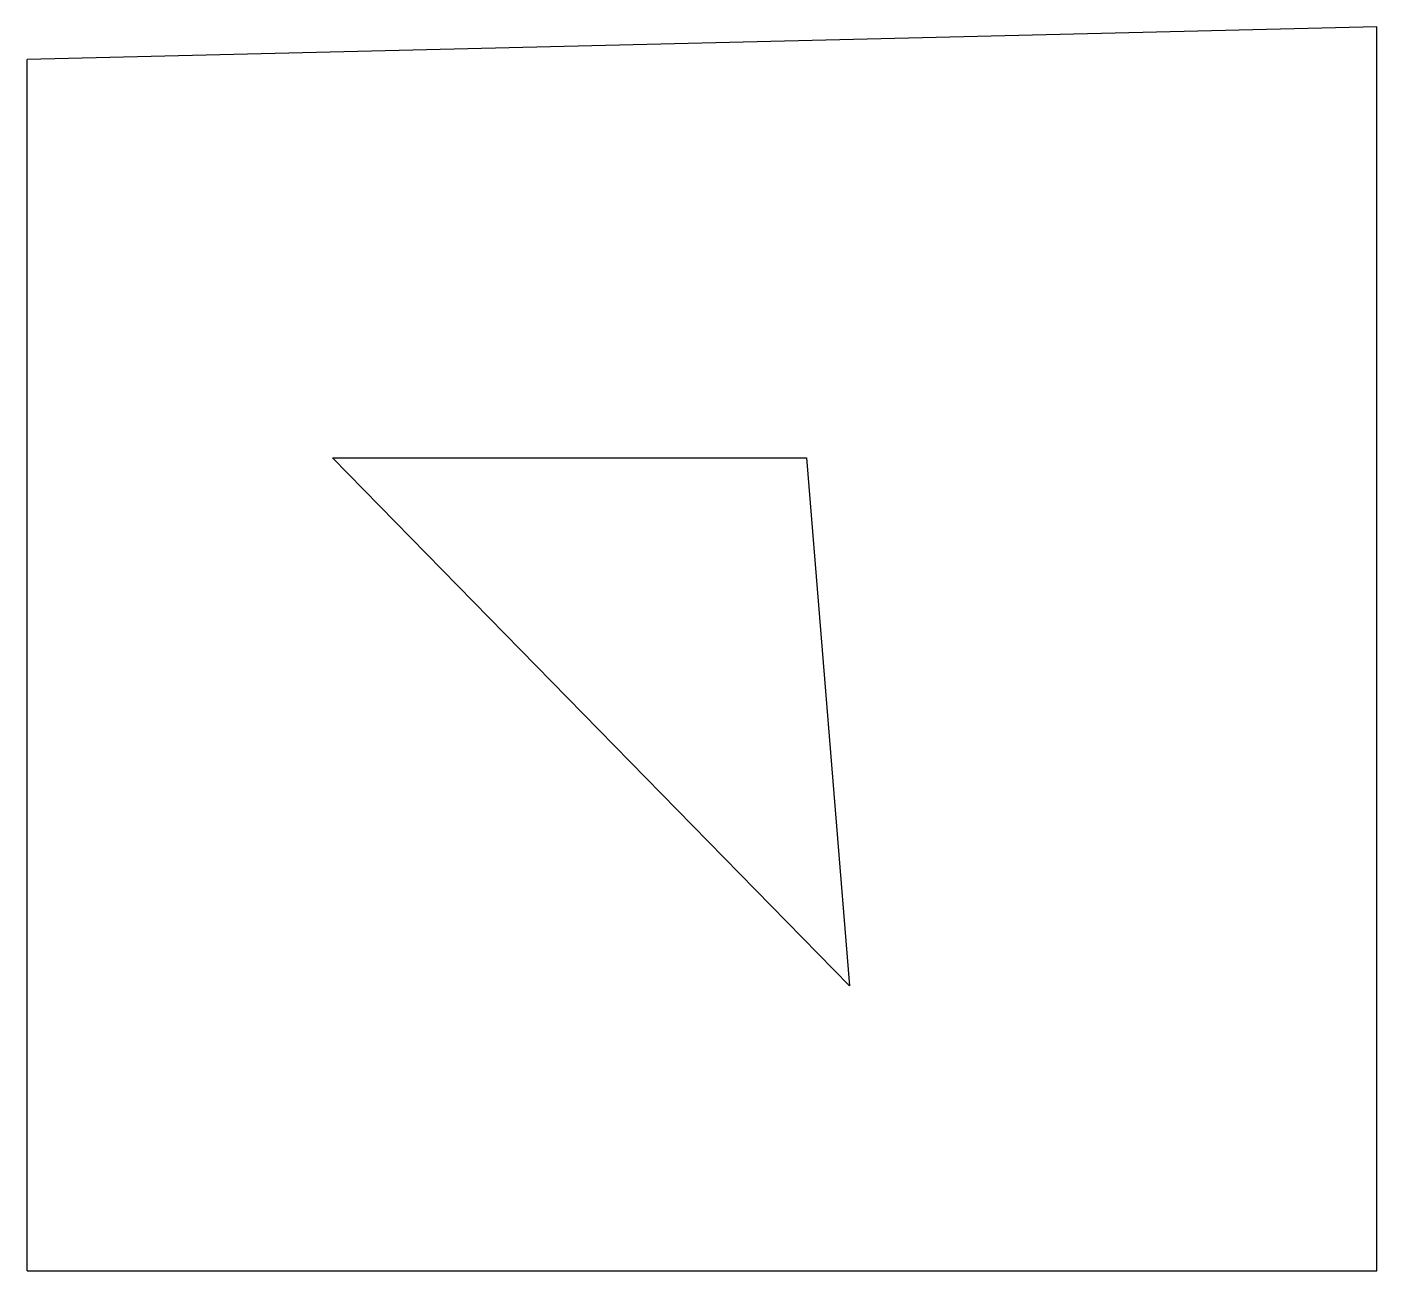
# Model space of a CAD drawing. Extents: x 0 to 21.5, y 0 to 19.8.
import ezdxf

# ---------------------------------------------------------------- set-up
doc = ezdxf.new("R2010")
doc.units = 0
doc.layers.add('VISIBLE', color=7, linetype='CONTINUOUS')

msp = doc.modelspace()

# ---------------------------------------------------------------- linework, layer by layer
at = {"layer": 'VISIBLE'}
for p, q in [((21.453, 19.761), (0, 19.247)), ((21.453, 0), (21.453, 19.761)), ((0, 0), (0, 19.247)), ((4.856, 12.916), (13.069, 4.532)), ((4.856, 12.916), (12.385, 12.916)), ((12.385, 12.916), (13.069, 4.532)), ((0, 0), (21.453, 0))]:
    msp.add_line(p, q, dxfattribs=at)

doc.saveas('drawing.dxf')
